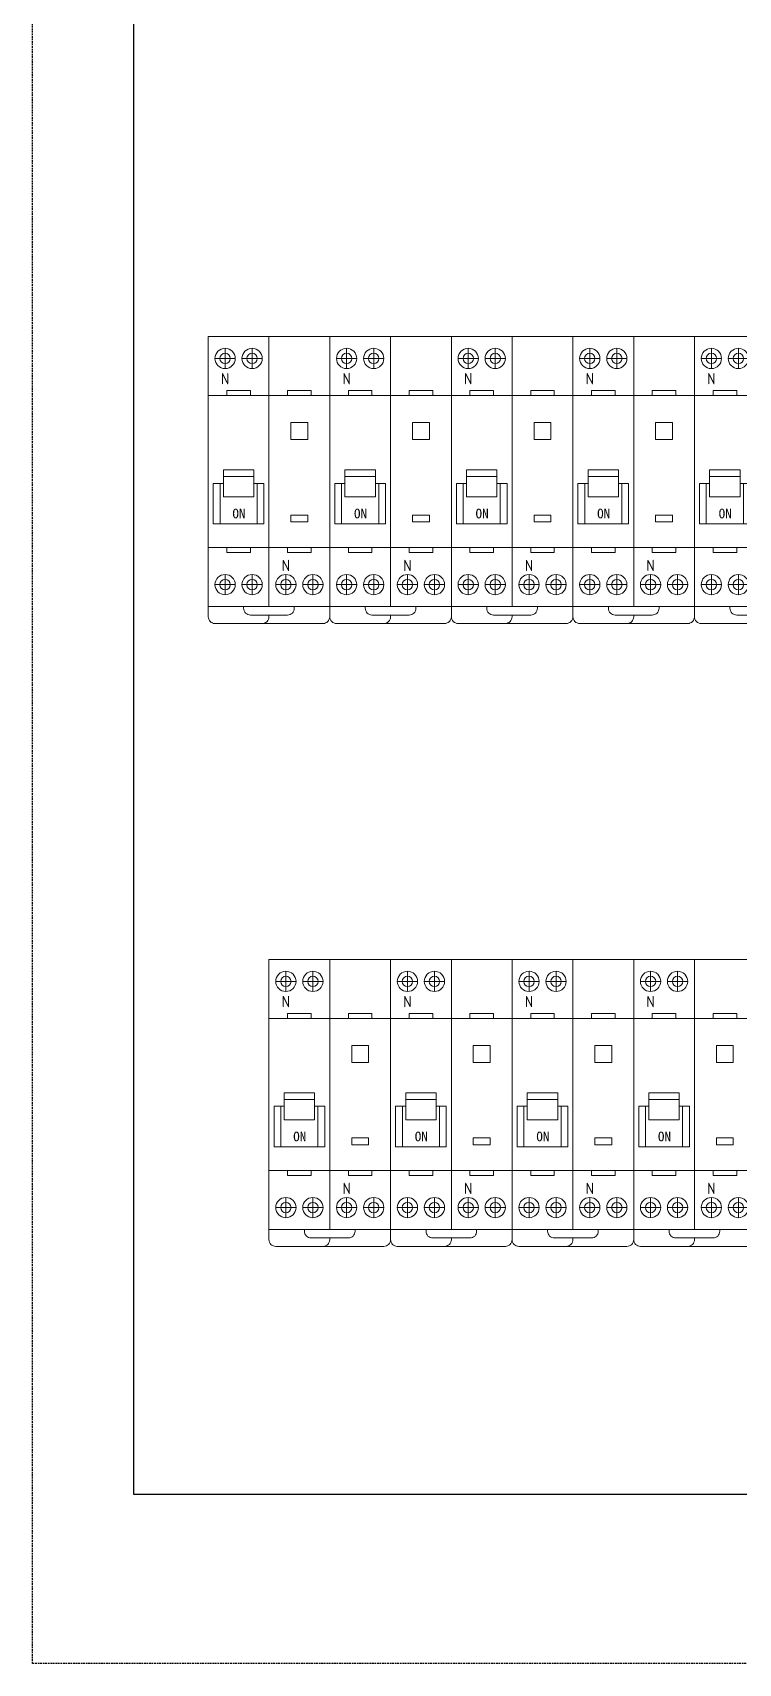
# Model space of a CAD drawing. Extents: x 237952 to 238452, y 364808 to 365808.
# Drawn here: x 237951.8 to 238160.8, y 364808.4 to 365291.4 of the extents above; entities that cross this region are included whole.
import ezdxf

# ---------------------------------------------------------------- set-up
doc = ezdxf.new("R2010")
doc.units = 0
doc.header["$MEASUREMENT"] = 0
doc.linetypes.add('DASHED', pattern=[0.75, 0.5, -0.25])
doc.layers.add('布置图', color=30, linetype='Continuous')
doc.layers.add('细线', color=7, linetype='Continuous', lineweight=0)
doc.styles.add('-仿宋_GB2312', font='gbenor.shx', dxfattribs={"bigfont": 'gbcbig.shx'})
doc.styles.add('正常', font='')
doc.styles.get('正常').set_extended_font_data('FangSong_GB2312')

# ---------------------------------------------------------------- blocks, each defined once
blk = doc.blocks.new('Manufacturer光辉PartName剩余电流动作微型断路器Series1PNShellFrameLimitingCurrentRemarkPartTypeMinCurrent1MaxCurrent32Poles1P+NMinPower0MaxPower0LibType2DelFlgfalseUpdateDate')
at = {"layer": '细线'}
for p, q in [((-13, 39), (-13, 33)), ((-5, 39), (-5, 33)), ((-16, 36), (-10, 36)), ((-8, 36), (-2, 36)), ((-13, -34), (-13, -28)), ((-5, -34), (-5, -28)), ((5, -34), (5, -28)), ((13, -34), (13, -28)), ((-16, -31), (-10, -31)), ((-8, -31), (-2, -31)), ((8, -31), (2, -31)), ((16, -31), (10, -31))]:
    blk.add_line(p, q, dxfattribs=at)
for points in [[(-18, -37.5), (0, -37.5), (0, 42.5), (-18, 42.5)], [(0, -37.5), (18, -37.5), (18, 42.5), (0, 42.5)], [(-18, -20), (0, -20), (0, 25), (-18, 25)], [(-12.5, 26.5), (-5.5, 26.5), (-5.5, 25), (-12.5, 25)], [(0, -20), (18, -20), (18, 25), (0, 25)], [(5.5, 26.5), (12.5, 26.5), (12.5, 25), (5.5, 25)], [(6.5, 12), (11.5, 12), (11.5, 17), (6.5, 17)], [(-13.5, -5), (-4.5, -5), (-4.5, 3), (-13.5, 3)], [(-13.5, 3), (-4.5, 3), (-4.5, 1), (-13.5, 1)], [(6.5, -12.38), (11.5, -12.38), (11.5, -10.38), (6.5, -10.38)], [(-12.5, -21.5), (-5.5, -21.5), (-5.5, -20), (-12.5, -20)], [(5.5, -21.5), (12.5, -21.5), (12.5, -20), (5.5, -20)]]:
    blk.add_lwpolyline(points, close=True, dxfattribs=at)
for points in [[(-13.5, -1), (-16.5, -1), (-16.5, -13), (-1.5, -13), (-1.5, -1), (-4.5, -1)], [(-13.5, -1), (-14.5, -1), (-14.5, -13), (-3.5, -13), (-3.5, -1), (-4.5, -1)]]:
    blk.add_lwpolyline(points, dxfattribs=at)
for points in [[(-18, -37.5), (18, -37.5), (18, -40.5, -0.414214), (16, -42.5), (-16, -42.5, -0.414214), (-18, -40.5)], [(-5.5, -40), (5.5, -40, 0.414214), (7.5, -38), (7.5, -37.5), (-7.5, -37.5), (-7.5, -38, 0.414214)]]:
    blk.add_lwpolyline(points, format="xyb", close=True, dxfattribs=at)
blk.add_lwpolyline([(0, -40), (0, -40.5, -0.414214), (-2, -42.5), (-16, -42.5, -0.414214), (-18, -40.5), (-18, -37.5), (0, -37.5)], format="xyb", dxfattribs=at)
for centre, radius in [((-13, 36), 3), ((-5, 36), 3), ((-13, 36), 1.54), ((-5, 36), 1.54), ((-13, -31), 3), ((-5, -31), 3), ((5, -31), 3), ((13, -31), 3), ((-13, -31), 1.54), ((-5, -31), 1.54), ((5, -31), 1.54), ((13, -31), 1.54)]:
    blk.add_circle(centre, radius, dxfattribs=at)
at = {"layer": '细线', "color": 2, "lineweight": 15}
for s, height, style, p in [('N', 3.33, '-仿宋_GB2312', (-14.22, 28.34)), ('ON', 2.851, '正常', (-10.83, -11.36)), ('N', 3.33, '-仿宋_GB2312', (3.78, -26.98))]:
    blk.add_text(s, height=height, dxfattribs=dict(at, style=style)).set_placement(p)

msp = doc.modelspace()

# ---------------------------------------------------------------- linework, layer by layer
at = {"color": 2}
msp.add_lwpolyline([(237981.79, 365758.38), (238421.79, 365758.38), (238421.79, 364858.38), (237981.79, 364858.38)], close=True, dxfattribs=at)
at = {"layer": '布置图', "linetype": 'DASHED'}
msp.add_lwpolyline([(237951.79, 365808.38), (238451.79, 365808.38), (238451.79, 364808.38), (237951.79, 364808.38)], close=True, dxfattribs=at)

# ---------------------------------------------------------------- block references
for p in [(238021.79, 365158.88), (238057.79, 365158.88), (238093.79, 365158.88), (238129.79, 365158.88), (238165.79, 365158.88), (238039.79, 364974.38), (238075.79, 364974.38), (238111.79, 364974.38), (238147.79, 364974.38)]:
    msp.add_blockref('Manufacturer光辉PartName剩余电流动作微型断路器Series1PNShellFrameLimitingCurrentRemarkPartTypeMinCurrent1MaxCurrent32Poles1P+NMinPower0MaxPower0LibType2DelFlgfalseUpdateDate', p)

doc.saveas('drawing.dxf')
